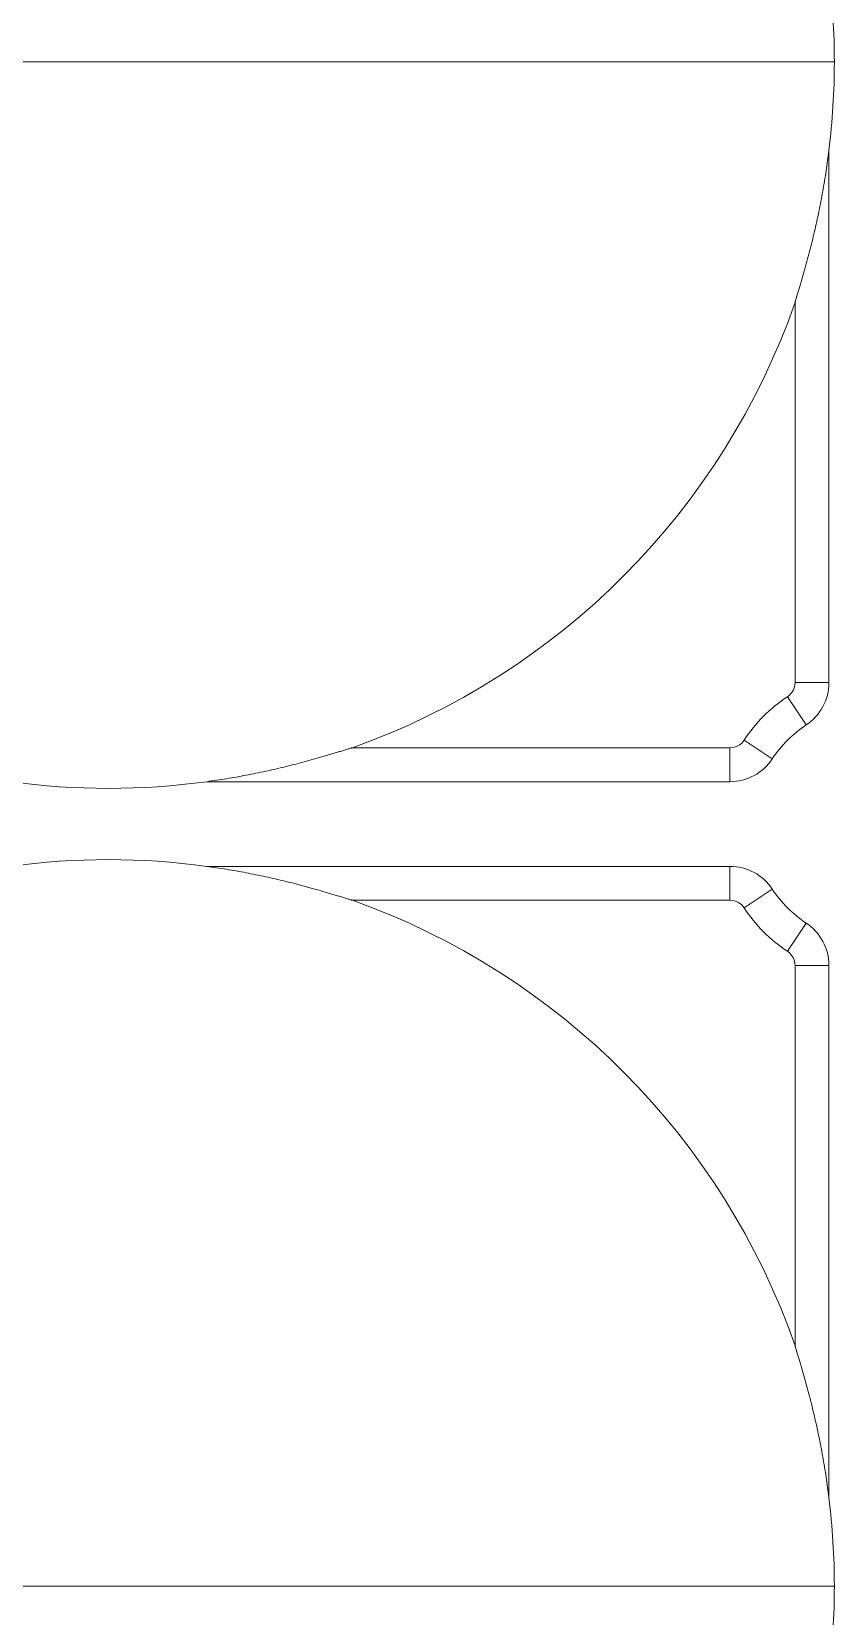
# Model space of a CAD drawing. Header units: millimetres. Extents: x 409 to 2276, y 1039 to 1674.
# Drawn here: x 1610.86 to 1634.57, y 1416.27 to 1463.05 of the extents above; entities that cross this region are included whole.
import ezdxf

# ---------------------------------------------------------------- set-up
doc = ezdxf.new("R2010")
doc.units = ezdxf.units.MM
doc.layers.add('粗实线层', color=7, linetype='Continuous', lineweight=35)

msp = doc.modelspace()

# ---------------------------------------------------------------- linework, layer by layer
at = {"layer": '粗实线层', "lineweight": 20}
for p, q in [((1596.686, 1462.161), (1613.126, 1462.161)), ((1634.574, 1462.161), (1613.126, 1462.161)), ((1634.414, 1459.55), (1634.414, 1443.837)), ((1633.414, 1455.062), (1633.414, 1443.837)), ((1634.414, 1443.837), (1633.414, 1443.837)), ((1633.739, 1442.584), (1633.189, 1443.419)), ((1631.489, 1441.911), (1620.333, 1441.911)), ((1631.489, 1440.911), (1631.489, 1441.911)), ((1632.741, 1441.586), (1631.906, 1442.136)), ((1631.489, 1440.911), (1616.031, 1440.911)), ((1616.031, 1438.411), (1631.489, 1438.411)), ((1631.489, 1438.411), (1631.489, 1437.411)), ((1632.741, 1437.736), (1631.906, 1437.186)), ((1620.333, 1437.411), (1631.489, 1437.411)), ((1633.739, 1436.738), (1633.189, 1435.903)), ((1633.414, 1435.485), (1633.414, 1424.26)), ((1634.414, 1435.485), (1633.414, 1435.485)), ((1634.414, 1435.485), (1634.414, 1419.772)), ((1596.686, 1417.161), (1613.126, 1417.161)), ((1634.574, 1417.161), (1613.126, 1417.161))]:
    msp.add_line(p, q, dxfattribs=at)
for centre, radius, start, end in [((1613.126, 1462.161), 21.448, 0, 6.9921), ((1613.126, 1462.161), 21.448, 353.0079, 0), ((1613.126, 1462.161), 21.494, 289.5901, 340.7151), ((1632.914, 1443.837), 0.5, 303.367, 0), ((1632.914, 1443.837), 1.5, 303.367, 0), ((1635.664, 1439.661), 4.5, 123.367, 146.633), ((1635.664, 1439.661), 3.5, 123.367, 146.633), ((1631.489, 1442.411), 0.5, 270, 326.633), ((1631.489, 1442.411), 1.5, 270, 326.633), ((1613.126, 1462.161), 21.448, 262.2163, 277.7837), ((1613.126, 1417.161), 21.448, 82.2163, 97.7837), ((1631.489, 1436.911), 1.5, 33.367, 90), ((1635.664, 1439.661), 3.5, 213.367, 236.633), ((1613.126, 1417.161), 21.494, 19.2849, 70.4099), ((1631.489, 1436.911), 0.5, 33.367, 90), ((1635.664, 1439.661), 4.5, 213.367, 236.633), ((1632.914, 1435.485), 1.5, 0, 56.633), ((1632.914, 1435.485), 0.5, 0, 56.633), ((1613.126, 1417.161), 21.448, 0, 6.9921), ((1613.126, 1417.161), 21.448, 353.0079, 0)]:
    msp.add_arc(centre, radius, start, end, dxfattribs=at)
for points, knots in [([(1633.414, 1455.062), (1633.414, 1455.064), (1633.415, 1455.069), (1633.418, 1455.08), (1633.419, 1455.085), (1633.422, 1455.095), (1633.424, 1455.1), (1633.429, 1455.118), (1633.433, 1455.132), (1633.44, 1455.155), (1633.442, 1455.162), (1633.447, 1455.179), (1633.45, 1455.187), (1633.457, 1455.214), (1633.463, 1455.232), (1633.474, 1455.27), (1633.48, 1455.289), (1633.493, 1455.329), (1633.499, 1455.35), (1633.511, 1455.391), (1633.518, 1455.413), (1633.538, 1455.478), (1633.551, 1455.522), (1633.577, 1455.611), (1633.591, 1455.656), (1633.631, 1455.794), (1633.658, 1455.887), (1633.698, 1456.029), (1633.712, 1456.077), (1633.738, 1456.173), (1633.752, 1456.221), (1633.791, 1456.367), (1633.817, 1456.464), (1633.867, 1456.659), (1633.892, 1456.757), (1633.94, 1456.953), (1633.964, 1457.051), (1634.033, 1457.347), (1634.076, 1457.545), (1634.158, 1457.942), (1634.196, 1458.141), (1634.268, 1458.542), (1634.301, 1458.742), (1634.362, 1459.145), (1634.39, 1459.348), (1634.414, 1459.55)], [0, 0, 0, 0, 0.015625, 0.015625, 0.023437, 0.023437, 0.03125, 0.03125, 0.046875, 0.046875, 0.054687, 0.054687, 0.0625, 0.0625, 0.078125, 0.078125, 0.09375, 0.09375, 0.109375, 0.109375, 0.125, 0.125, 0.15625, 0.15625, 0.1875, 0.1875, 0.25, 0.25, 0.28125, 0.28125, 0.3125, 0.3125, 0.375, 0.375, 0.4375, 0.4375, 0.5, 0.5, 0.625, 0.625, 0.75, 0.75, 0.875, 0.875, 1, 1, 1, 1]), ([(1616.031, 1440.911), (1616.226, 1440.938), (1616.421, 1440.967), (1616.809, 1441.031), (1617.003, 1441.065), (1617.389, 1441.139), (1617.581, 1441.178), (1617.869, 1441.24), (1617.965, 1441.262), (1618.156, 1441.306), (1618.252, 1441.328), (1618.441, 1441.374), (1618.536, 1441.398), (1618.724, 1441.446), (1618.817, 1441.471), (1619.003, 1441.52), (1619.096, 1441.546), (1619.28, 1441.597), (1619.371, 1441.623), (1619.507, 1441.663), (1619.552, 1441.676), (1619.642, 1441.702), (1619.687, 1441.716), (1619.774, 1441.742), (1619.818, 1441.755), (1619.903, 1441.781), (1619.945, 1441.794), (1620.026, 1441.819), (1620.066, 1441.831), (1620.122, 1441.849), (1620.14, 1441.854), (1620.175, 1441.865), (1620.192, 1441.871), (1620.225, 1441.881), (1620.24, 1441.885), (1620.269, 1441.894), (1620.281, 1441.898), (1620.298, 1441.902), (1620.303, 1441.904), (1620.312, 1441.907), (1620.316, 1441.908), (1620.327, 1441.91), (1620.331, 1441.911), (1620.333, 1441.911)], [0, 0, 0, 0, 0.125, 0.125, 0.25, 0.25, 0.375, 0.375, 0.4375, 0.4375, 0.5, 0.5, 0.5625, 0.5625, 0.625, 0.625, 0.6875, 0.6875, 0.75, 0.75, 0.78125, 0.78125, 0.8125, 0.8125, 0.84375, 0.84375, 0.875, 0.875, 0.90625, 0.90625, 0.921875, 0.921875, 0.9375, 0.9375, 0.953125, 0.953125, 0.96875, 0.96875, 0.976563, 0.976563, 0.984375, 0.984375, 1, 1, 1, 1]), ([(1620.333, 1437.411), (1620.331, 1437.411), (1620.327, 1437.412), (1620.316, 1437.415), (1620.312, 1437.416), (1620.303, 1437.418), (1620.298, 1437.42), (1620.281, 1437.425), (1620.269, 1437.429), (1620.24, 1437.437), (1620.225, 1437.442), (1620.192, 1437.452), (1620.175, 1437.457), (1620.139, 1437.468), (1620.121, 1437.474), (1620.064, 1437.492), (1620.024, 1437.504), (1619.942, 1437.529), (1619.9, 1437.542), (1619.814, 1437.568), (1619.771, 1437.581), (1619.64, 1437.621), (1619.551, 1437.647), (1619.369, 1437.7), (1619.277, 1437.726), (1619.138, 1437.765), (1619.091, 1437.778), (1618.998, 1437.803), (1618.951, 1437.816), (1618.81, 1437.854), (1618.716, 1437.878), (1618.528, 1437.926), (1618.434, 1437.95), (1618.15, 1438.019), (1617.96, 1438.062), (1617.578, 1438.145), (1617.386, 1438.184), (1617.001, 1438.258), (1616.808, 1438.292), (1616.421, 1438.355), (1616.226, 1438.385), (1616.031, 1438.411)], [0, 0, 0, 0, 0.015625, 0.015625, 0.023437, 0.023437, 0.03125, 0.03125, 0.046875, 0.046875, 0.0625, 0.0625, 0.078125, 0.078125, 0.09375, 0.09375, 0.125, 0.125, 0.15625, 0.15625, 0.1875, 0.1875, 0.25, 0.25, 0.3125, 0.3125, 0.34375, 0.34375, 0.375, 0.375, 0.4375, 0.4375, 0.5, 0.5, 0.625, 0.625, 0.75, 0.75, 0.875, 0.875, 1, 1, 1, 1]), ([(1634.414, 1419.772), (1634.39, 1419.975), (1634.362, 1420.177), (1634.301, 1420.581), (1634.268, 1420.782), (1634.196, 1421.184), (1634.157, 1421.384), (1634.096, 1421.683), (1634.074, 1421.783), (1634.031, 1421.982), (1634.008, 1422.081), (1633.962, 1422.278), (1633.939, 1422.376), (1633.891, 1422.572), (1633.866, 1422.669), (1633.816, 1422.863), (1633.79, 1422.959), (1633.738, 1423.15), (1633.712, 1423.245), (1633.659, 1423.434), (1633.632, 1423.527), (1633.598, 1423.643), (1633.591, 1423.666), (1633.577, 1423.711), (1633.571, 1423.734), (1633.551, 1423.802), (1633.537, 1423.846), (1633.518, 1423.91), (1633.511, 1423.932), (1633.499, 1423.974), (1633.492, 1423.994), (1633.48, 1424.034), (1633.474, 1424.053), (1633.463, 1424.091), (1633.457, 1424.109), (1633.449, 1424.135), (1633.447, 1424.144), (1633.442, 1424.16), (1633.44, 1424.168), (1633.433, 1424.191), (1633.429, 1424.204), (1633.424, 1424.222), (1633.422, 1424.228), (1633.419, 1424.238), (1633.417, 1424.246), (1633.416, 1424.253), (1633.415, 1424.257), (1633.414, 1424.259), (1633.414, 1424.26)], [0, 0, 0, 0, 0.125, 0.125, 0.25, 0.25, 0.375, 0.375, 0.4375, 0.4375, 0.5, 0.5, 0.5625, 0.5625, 0.625, 0.625, 0.6875, 0.6875, 0.75, 0.75, 0.8125, 0.8125, 0.828125, 0.828125, 0.84375, 0.84375, 0.875, 0.875, 0.890625, 0.890625, 0.90625, 0.90625, 0.921875, 0.921875, 0.9375, 0.9375, 0.945313, 0.945313, 0.953125, 0.953125, 0.96875, 0.96875, 0.976563, 0.976563, 0.984375, 0.992188, 0.992188, 1, 1, 1, 1])]:
    msp.add_open_spline(points, degree=3, knots=knots, dxfattribs=at)

doc.saveas('drawing.dxf')
